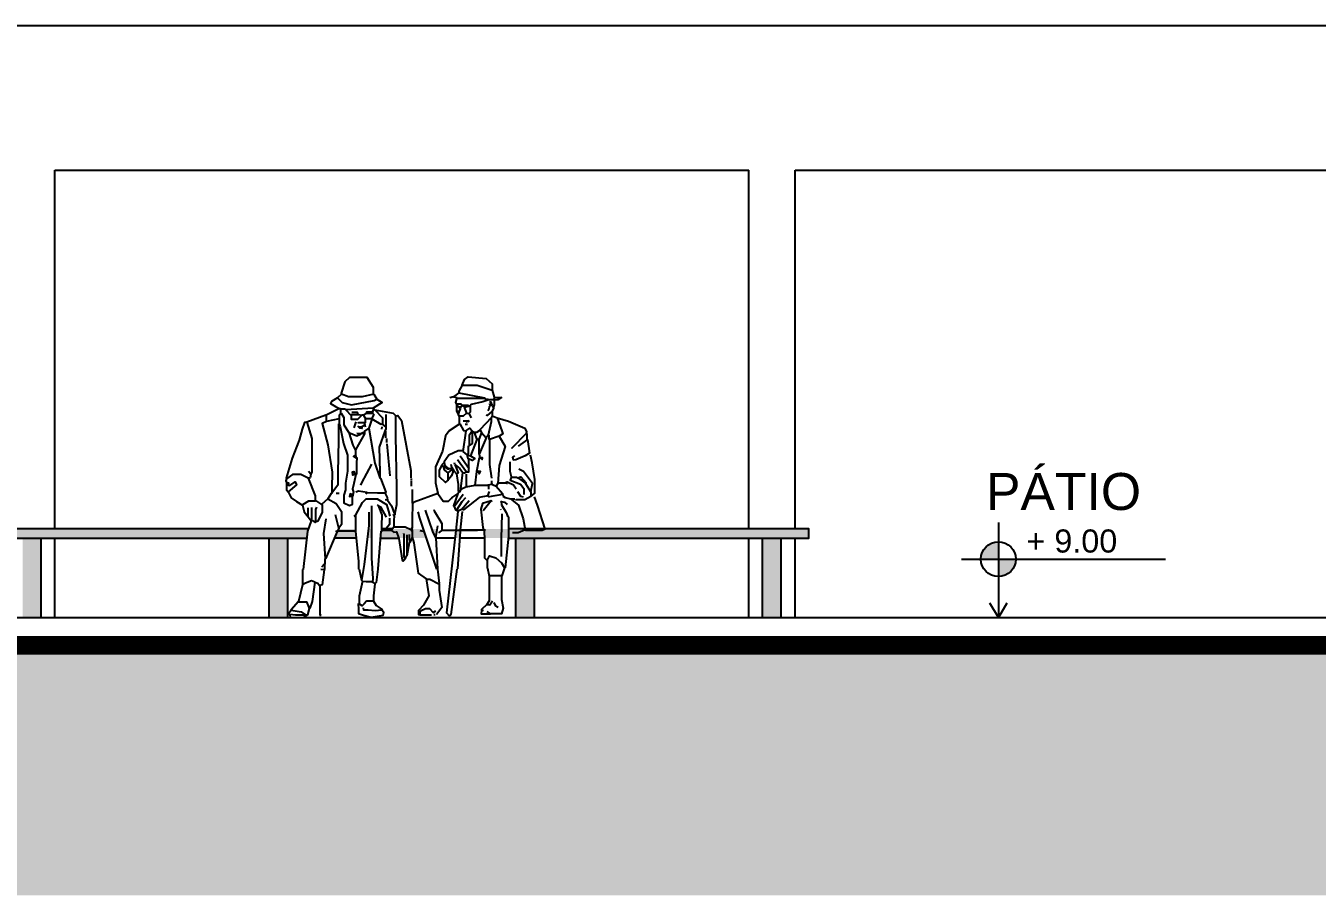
# Model space of a CAD drawing. Header units: metres. Extents: x 2440 to 5689, y 77 to 398.
# Drawn here: x 3413.46 to 3420.44, y 216.07 to 220.78 of the extents above; entities that cross this region are included whole.
import ezdxf

# ---------------------------------------------------------------- set-up
doc = ezdxf.new("R2010")
doc.units = ezdxf.units.M
doc.header["$LTSCALE"] = 7
doc.header["$MEASUREMENT"] = 0
for name, color, linetype in [('COTA DE NÍVEL', 7, 'Continuous'), ('HACHURA', 251, 'Continuous'), ('PENA 0.15', 7, 'Continuous'), ('PENA 01', 1, 'Continuous'), ('PENA 02', 2, 'Continuous'), ('PENA 06', 6, 'Continuous')]:
    doc.layers.add(name, color=color, linetype=linetype)
doc.layers.add('texto', color=3, linetype='Continuous', lineweight=25)
doc.styles.add('GRAF', font='GRAF.SHX')
doc.styles.add('Luana', font='arial.ttf')

# ---------------------------------------------------------------- blocks, each defined once
blk = doc.blocks.new('SDER')
at = {"linetype": 'Continuous'}
for points in [[(766.2125536345993, -13.97525555856555), (764.9425923919189, -11.01109540231482), (762.8259386444115, -9.530255558565841), (753.0892848968506, -10.37609540231642), (749.9142848968622, -13.34025555856351), (749.9142848968622, -16.51525555856279), (749.9142848968622, -16.72609540231497)], [(814.0493236541515, -18.84441571481511), (814.0493236541515, -15.24525555856599), (817.4359386443975, -9.954415714815696), (826.9609386443626, -9.954415714815696), (829.5009386443999, -12.28109540231526), (831.6175536346273, -18.42025555856526), (831.4059386443696, -18.84441571481511)], [(748.8559386443812, -20.74941571481759), (744.8342848968459, -20.74941571481759), (746.9509386444115, -22.01941571481802), (748.6442848968436, -22.23025555856657)], [(749.9142848968622, -16.72609540231497), (748.8559386443812, -20.53609540231264)], [(748.8559386443812, -20.53609540231264), (749.0675923919189, -21.80609540231671)], [(766.2125536345993, -14.08191571481802), (757.9575923919328, -14.08191571481802), (749.9142848968622, -16.72609540231497)], [(767.9059386443696, -18.20941571481308), (754.1475923919352, -20.96025555856613), (753.9359386443975, -21.38441571481599)], [(766.2125536345993, -13.97525555856555), (767.9059386443696, -17.36109540231337), (767.9059386443696, -18.20941571481308)], [(767.9059386443696, -18.20941571481308), (770.8692848968203, -20.32525555856409)], [(770.8692848968203, -20.32525555856409), (768.9642848967924, -20.74941571481759)], [(768.9642848967924, -20.74941571481759), (769.8109386443975, -23.50025555856337), (769.3875923919841, -24.1352555585654)], [(770.8692848968203, -20.32525555856409), (772.7742848968483, -20.96025555856613)], [(813.8375536345993, -18.84441571481511), (812.3559386443812, -21.59525555856453)], [(813.8375536345993, -18.84441571481511), (820.187553634576, -20.43191571481657), (827.5959386443719, -20.43191571481657), (831.4059386443696, -18.84441571481511)], [(831.4059386443696, -18.84441571481511), (833.522553634597, -20.96025555856613)], [(749.0675923919189, -21.80609540231671), (748.6442848968436, -22.23025555856657)], [(748.8559386443812, -22.23025555856657), (748.8559386443812, -24.98109540231599)], [(749.0675923919189, -21.91275555856555), (751.3959386443603, -21.91275555856555)], [(749.0675923919189, -24.98109540231599), (749.7025923919282, -25.19441571481366)], [(749.0675923919189, -24.98109540231599), (749.2792848968529, -26.46441571481409)], [(749.7025923919282, -25.19441571481366), (749.2792848968529, -26.46441571481409)], [(749.2792848968529, -26.46441571481409), (749.9142848968622, -28.15609540231526)], [(749.7025923919282, -25.19441571481366), (750.5492848968715, -23.28941571481482), (751.3959386443603, -23.28941571481482)], [(751.607553634618, -25.8294157148157), (750.7609386444092, -24.98109540231599), (751.3959386443603, -23.92441571481686)], [(752.2425536346273, -21.59525555856453), (751.3959386443603, -22.01941571481802)], [(751.3959386443603, -22.01941571481802), (752.2425536346273, -22.23025555856657)], [(751.607553634618, -25.8294157148157), (751.819284896832, -26.88609540231482)], [(751.607553634618, -25.8294157148157), (751.819284896832, -26.88609540231482)], [(751.819284896832, -26.88609540231482), (752.2425536346273, -27.94525555856671)], [(753.9359386443975, -21.38441571481599), (752.2425536346273, -21.59525555856453)], [(752.2425536346273, -21.59525555856453), (752.2425536346273, -22.23025555856657)], [(752.2425536346273, -22.23025555856657), (754.9942848968203, -23.07609540231715), (761.344284896797, -24.55941571481526), (761.7675923919305, -25.19441571481366)], [(768.9642848967924, -21.06691571481497), (753.9359386443975, -21.06691571481497)], [(761.7675923919305, -25.19441571481366), (762.4025923919398, -25.40525555856584)], [(761.7675923919305, -25.19441571481366), (761.7675923919305, -28.58025555856511), (762.6142848968157, -29.4260954023157)], [(765.7892848968622, -24.87691571481628), (763.249284896825, -24.87691571481628), (762.4025923919398, -25.40525555856584)], [(762.4025923919398, -25.40525555856584), (764.0959386443719, -26.04025555856788), (764.5192848968436, -26.04025555856788)], [(764.9425923919189, -26.46441571481409), (763.8842848968343, -29.21525555856351)], [(765.1542848968529, -25.8294157148157), (764.5192848968436, -26.04025555856788)], [(764.5192848968436, -26.04025555856788), (764.9425923919189, -26.46441571481409)], [(765.1542848968529, -25.8294157148157), (764.9425923919189, -26.46441571481409)], [(765.7892848968622, -24.98109540231599), (765.1542848968529, -25.8294157148157)], [(765.7892848968622, -24.98109540231599), (766.0009386443999, -24.98109540231599)], [(766.0009386443999, -24.98109540231599), (766.2125536345993, -24.98109540231599)], [(766.0009386443999, -24.98109540231599), (767.0592848968226, -26.04025555856788)], [(769.3875923919841, -24.24191571481424), (766.8475536346086, -24.24191571481424), (766.2125536345993, -24.98109540231599)], [(767.0592848968226, -26.04025555856788), (767.694284896832, -26.04025555856788)], [(767.0592848968226, -26.04025555856788), (767.2709386443603, -26.88609540231482)], [(767.694284896832, -26.04025555856788), (767.2709386443603, -26.88609540231482)], [(767.2709386443603, -26.88609540231482), (767.694284896832, -28.15609540231526)], [(767.694284896832, -26.04025555856788), (768.7525923919748, -25.40525555856584)], [(769.1759386443882, -24.1352555585654), (769.1759386443882, -28.36941571481657)], [(813.4143236541422, -27.31025555856468), (803.4659386443673, -29.21525555856351), (801.9843236541492, -30.69609540231613)], [(813.4143236541422, -27.31025555856468), (809.2868236541399, -31.75525555856439), (809.2868236541399, -34.9302555585673)], [(812.3559386443812, -21.59525555856453), (809.3925536346505, -23.50025555856337), (814.2609386444092, -26.46441571481409)], [(833.522553634597, -20.96025555856613), (830.982553634618, -23.50025555856337), (825.902631149278, -24.77025555856744), (813.6259386443417, -22.44109540231511), (812.3559386443812, -21.59525555856453)], [(813.4143236541422, -27.31025555856468), (813.6259386443417, -27.31025555856468)], [(814.2609386444092, -26.67525555856628), (813.6259386443417, -27.31025555856468)], [(813.6259386443417, -27.31025555856468), (813.8375536345993, -27.31025555856468)], [(813.8375536345993, -27.31025555856468), (814.0493236541515, -27.31025555856468)], [(814.0493236541515, -27.31025555856468), (814.2609386444092, -27.31025555856468)], [(814.0493236541515, -27.31025555856468), (814.6843236541608, -28.36941571481657)], [(814.2609386444092, -26.46441571481409), (829.0775536346482, -27.31025555856468)], [(814.2609386444092, -26.46441571481409), (814.2609386444092, -26.67525555856628)], [(814.2609386444092, -26.67525555856628), (814.2609386444092, -27.31025555856468)], [(829.0775536346482, -27.31025555856468), (826.1143236541538, -30.48525555856395)], [(832.0409386443789, -26.78191571481511), (829.7125536346575, -26.78191571481511), (829.0775536346482, -27.31025555856468)], [(831.9350536346319, -26.88609540231482), (831.9350536346319, -29.21525555856351)], [(832.8875536345877, -26.46441571481409), (832.0409386443789, -26.67525555856628)], [(832.0409386443789, -26.67525555856628), (832.2525536346366, -26.88609540231482)], [(832.2525536346366, -26.88609540231482), (832.8875536345877, -26.88609540231482)], [(833.522553634597, -20.96025555856613), (836.6975536346436, -22.86525555856497), (837.3325536346529, -23.92441571481686), (834.580938644358, -25.61609540231439), (832.8875536345877, -26.46441571481409)], [(832.8875536345877, -26.46441571481409), (832.8875536345877, -26.88609540231482)], [(832.8875536345877, -26.88609540231482), (839.2375536346226, -30.06109540231773), (839.8725536346319, -30.2744157148154)], [(747.1625923919491, -31.75525555856439), (741.0242848968483, -33.44941571481468), (732.3459386444301, -37.25941571481599), (731.2875923919491, -39.37525555856337), (731.499284896825, -40.22109540231395)], [(747.1625923919491, -31.75525555856439), (744.6225536346319, -38.74025555856497), (744.1992848968366, -40.43441571481526), (746.1042848968063, -41.7044157148157)], [(749.9142848968622, -30.69609540231613), (747.1625923919491, -31.75525555856439)], [(749.9142848968622, -28.15609540231526), (752.6659386443789, -30.48525555856395), (753.0892848968506, -30.2744157148154)], [(749.9142848968622, -28.15609540231526), (749.9142848968622, -30.69609540231613)], [(749.9142848968622, -30.69609540231613), (750.5492848968715, -31.75525555856439)], [(750.4434386444045, -31.75525555856439), (750.4434386444045, -33.8710954023154), (752.0309386443696, -41.06941571481366)], [(750.5492848968715, -31.75525555856439), (756.4759386443766, -38.10525555856293), (756.4759386443766, -38.31609540231511)], [(762.6142848968157, -29.4260954023157), (761.344284896797, -31.75525555856439)], [(763.0375923919491, -33.66025555856686), (762.1909386444022, -33.23609540231337)], [(763.8842848968343, -29.21525555856351), (762.6142848968157, -29.4260954023157)], [(763.0375923919491, -33.44941571481468), (765.5775923919282, -33.44941571481468)], [(763.0375923919491, -33.66025555856686), (764.0959386443719, -34.08441571481308)], [(763.8842848968343, -29.21525555856351), (765.5775923919282, -30.80275555856497), (767.9059386443696, -30.80275555856497)], [(767.694284896832, -28.15609540231526), (768.9642848967924, -28.36941571481657)], [(767.694284896832, -28.15609540231526), (768.3292848968413, -29.85025555856555)], [(767.694284896832, -30.90941571481744), (767.694284896832, -34.9302555585673)], [(768.3292848968413, -29.85025555856555), (767.9059386443696, -30.90941571481744)], [(768.9642848967924, -28.36941571481657), (768.3292848968413, -29.85025555856555)], [(801.9843236541492, -30.69609540231613), (800.9259386443882, -30.48525555856395), (799.0209386443603, -33.23609540231337), (793.9409386444022, -60.11941571481657), (793.9409386444022, -64.14025555856642)], [(802.1959386444069, -30.69609540231613), (802.1959386444069, -41.7044157148157), (801.5609386443975, -69.43109540231671), (801.5609386443975, -78.74525555856599), (802.6193236541585, -83.1902555585657)], [(807.2759386444231, -36.83525555856613), (807.2759386444231, -29.85025555856555)], [(814.8959386444185, -32.17941571481424), (810.0276311492198, -35.14109540231584), (809.6043236541445, -34.9302555585673)], [(814.6843236541608, -29.21525555856351), (813.8375536345993, -29.85025555856555), (814.8959386444185, -31.96609540231657)], [(814.6843236541608, -28.36941571481657), (814.6843236541608, -29.21525555856351)], [(814.6843236541608, -28.68691571481759), (817.8593236541492, -28.68691571481759), (818.2825536346063, -29.63941571481701)], [(814.6843236541608, -29.4260954023157), (818.2825536346063, -29.4260954023157)], [(814.8959386444185, -31.96609540231657), (814.8959386444185, -32.17941571481424)], [(814.8959386444185, -32.17941571481424), (818.2825536346063, -32.17941571481424)], [(814.8959386444185, -32.17941571481424), (814.8959386444185, -32.39025555856642)], [(814.8959386444185, -32.39025555856642), (816.5893236541888, -37.25941571481599)], [(818.2825536346063, -29.63941571481701), (819.5525536346249, -30.2744157148154)], [(819.5525536346249, -30.2744157148154), (818.2825536346063, -32.39025555856642)], [(818.4943236541585, -32.39025555856642), (818.4943236541585, -34.5060954023138), (818.9175536346156, -34.71941571481511)], [(818.9175536346156, -34.71941571481511), (818.705938644358, -35.77609540231424)], [(818.9175536346156, -34.5060954023138), (822.0925536346622, -34.5060954023138), (822.3043236541562, -34.08441571481308)], [(819.5525536346249, -30.2744157148154), (820.3993236541282, -30.2744157148154)], [(822.3043236541562, -29.85025555856555), (820.3993236541282, -30.2744157148154)], [(820.3993236541282, -30.2744157148154), (822.7275536346133, -32.60109540231497), (826.0084386444069, -32.60109540231497), (826.0084386444069, -30.48525555856395)], [(822.3043236541562, -29.85025555856555), (822.7275536346133, -28.89775555856613), (825.6909386444022, -28.89775555856613)], [(822.3043236541562, -30.16775555856293), (826.1143236541538, -30.16775555856293)], [(823.5743236541748, -33.8710954023154), (824.6325536346412, -37.04609540231468)], [(831.6175536346273, -29.21525555856351), (830.030053634604, -31.54441571481584), (830.030053634604, -35.5652555585657), (827.3843236541143, -39.58609540231555)], [(831.6175536346273, -29.21525555856351), (832.6759386443882, -30.48525555856395), (832.6759386443882, -32.17941571481424)], [(832.4643236541888, -32.39025555856642), (832.2525536346366, -32.17941571481424)], [(832.6759386443882, -32.17941571481424), (832.4643236541888, -32.39025555856642)], [(832.5700536346412, -32.39025555856642), (832.5700536346412, -34.9302555585673)], [(832.6759386443882, -32.17941571481424), (839.4493236541748, -33.66025555856686)], [(839.4493236541748, -33.66025555856686), (841.777631149278, -34.71941571481511), (838.8143236541655, -46.36025555856395), (836.3800536346389, -61.1760954023157), (836.6446886443882, -69.64441571481439), (836.6446886443882, -72.60609540231599)], [(839.6609386443743, -30.2744157148154), (839.6609386443743, -33.66025555856686)], [(839.8725536346319, -30.2744157148154), (850.0325536346063, -34.08441571481308)], [(850.0325536346063, -34.08441571481308), (847.3868236541166, -42.97441571481249), (847.3868236541166, -60.96525555856351), (847.9159386443789, -62.23525555856395)], [(850.0325536346063, -34.08441571481308), (851.3025536346249, -34.29525555856526), (852.5725536346436, -37.89441571481439), (854.2659386444138, -43.82025555856671), (858.0759386443533, -53.55609540231671), (861.2509386443999, -64.35109540231497), (861.0393236542004, -64.77525555856482)], [(731.1817848968203, -40.22109540231395), (731.1817848968203, -43.39609540231322)], [(731.499284896825, -40.22109540231395), (739.3309386444162, -48.05441571481424), (739.5425923919538, -48.05441571481424)], [(746.1042848968063, -41.7044157148157), (742.929284896818, -47.20609540231453), (746.1042848968063, -57.5794157148157), (746.9509386444115, -67.3152555585657)], [(746.1042848968063, -41.7044157148157), (751.3959386443603, -43.39609540231322)], [(751.7134386444231, -41.06941571481366), (751.7134386444231, -43.39609540231322)], [(752.0309386443696, -41.06941571481366), (753.0892848968506, -42.55025555856628)], [(755.6292848968296, -39.58609540231555), (753.0892848968506, -42.55025555856628)], [(756.4759386443766, -38.31609540231511), (755.6292848968296, -39.58609540231555)], [(755.6292848968296, -39.58609540231555), (757.1109386443859, -43.39609540231322)], [(756.4759386443766, -38.31609540231511), (758.3809386444045, -39.58609540231555), (759.6509386443649, -39.58609540231555)], [(759.6509386443649, -39.58609540231555), (758.1692848968669, -43.39609540231322)], [(760.4975536346319, -39.16441571481482), (759.6509386443649, -39.58609540231555)], [(760.4975536346319, -39.16441571481482), (760.7092848968459, -39.16441571481482)], [(764.0959386443719, -38.74025555856497), (761.9792848968063, -37.25941571481599), (760.7092848968459, -38.74025555856497), (760.7092848968459, -39.16441571481482)], [(760.7092848968459, -39.16441571481482), (760.9209386443836, -39.16441571481482)], [(760.8150923919166, -39.16441571481482), (760.8150923919166, -45.51441571481701), (762.6142848968157, -46.7844157148138)], [(760.9209386443836, -39.16441571481482), (762.296784896811, -41.28025555856584), (762.296784896811, -46.7844157148138)], [(763.249284896825, -35.35441571481351), (764.5192848968436, -35.35441571481351)], [(767.482553634618, -34.9302555585673), (765.3659386443906, -38.52941571481642), (764.0959386443719, -38.74025555856497)], [(764.0959386443719, -38.74025555856497), (765.7892848968622, -49.95941571481308)], [(767.482553634618, -34.9302555585673), (773.1975923919235, -38.74025555856497), (775.1025923919515, -41.49109540231439), (776.7959386443836, -49.7460954023154), (780.6059386443812, -58.21441571481409), (780.6059386443812, -66.89109540231584), (779.3359386444208, -72.39525555856744), (779.3359386444208, -72.60609540231599)], [(807.4875536346226, -37.68109540231671), (807.0643236541655, -37.68109540231671)], [(809.6043236541445, -34.9302555585673), (807.4875536346226, -36.83525555856613)], [(807.4875536346226, -36.83525555856613), (807.4875536346226, -37.68109540231671)], [(807.4875536346226, -37.68109540231671), (807.9109386444325, -38.95109540231715)], [(807.5934386443696, -38.95109540231715), (807.5934386443696, -42.55025555856628)], [(807.9109386444325, -38.95109540231715), (810.9800536346156, -47.63025555856802), (810.6096886444138, -61.1760954023157), (810.6096886444138, -64.35109540231497)], [(809.6043236541445, -36.62441571481759), (809.8159386444022, -37.89441571481439)], [(816.5893236541888, -37.25941571481599), (813.4143236541422, -56.30941571481526), (810.6626311492873, -64.14025555856642), (810.2393236541538, -64.35109540231497)], [(816.5893236541888, -37.25941571481599), (818.9175536346156, -38.95109540231715), (818.9175536346156, -39.16441571481482)], [(818.705938644358, -35.77609540231424), (818.4943236541585, -36.62441571481759)], [(818.705938644358, -35.77609540231424), (820.3993236541282, -36.62441571481759)], [(818.9175536346156, -39.16441571481482), (819.7643236541189, -39.79941571481686)], [(818.9175536346156, -39.16441571481482), (818.9175536346156, -40.43441571481526)], [(819.5525536346249, -40.22109540231395), (818.9175536346156, -40.43441571481526)], [(818.9175536346156, -40.43441571481526), (823.7859386443743, -49.11109540231337), (823.9975536346319, -49.11109540231337)], [(819.7643236541189, -39.79941571481686), (819.5525536346249, -40.22109540231395)], [(819.5525536346249, -40.22109540231395), (820.3993236541282, -40.43441571481526)], [(819.7643236541189, -39.79941571481686), (820.6109386443859, -40.22109540231395)], [(820.3993236541282, -37.25941571481599), (819.9759386443766, -37.25941571481599)], [(822.3043236541562, -36.41109540231628), (820.3993236541282, -36.62441571481759)], [(822.3043236541562, -36.41109540231628), (821.6693236541469, -37.04609540231468), (820.3993236541282, -37.25941571481599)], [(820.3993236541282, -36.62441571481759), (820.3993236541282, -37.25941571481599)], [(820.6109386443859, -40.22109540231395), (820.3993236541282, -40.43441571481526)], [(820.3993236541282, -40.43441571481526), (821.0343236541376, -40.64525555856744)], [(820.6109386443859, -40.22109540231395), (821.2459386443952, -40.43441571481526)], [(827.3843236541143, -39.58609540231555), (823.1509386444231, -41.49109540231439), (821.0343236541376, -40.64525555856744)], [(821.2459386443952, -40.43441571481526), (821.0343236541376, -40.64525555856744)], [(821.2459386443952, -40.43441571481526), (823.1509386444231, -40.22109540231395)], [(822.3043236541562, -36.41109540231628), (822.5159386444138, -36.20025555856409)], [(827.3843236541143, -39.58609540231555), (825.2675536345923, -46.57109540231613), (823.9975536346319, -49.11109540231337)], [(832.6759386443882, -34.9302555585673), (832.0409386443789, -36.62441571481759), (830.3475536346086, -45.51441571481701), (828.1250536346342, -51.86441571481555), (828.1250536346342, -60.5410954023173), (829.2893236541422, -67.10441571481715), (829.2893236541422, -70.70109540231351), (830.030053634604, -73.4544157148157), (830.030053634604, -77.6860954023141), (826.9609386443626, -79.16941571481584), (825.3734386443975, -78.32109540231613), (825.3734386443975, -74.08941571481773)], [(832.9934386443929, -34.9302555585673), (832.9405736541376, -43.82025555856671), (833.3374486541725, -61.38941571481701), (833.3374486541725, -68.16109540231628), (836.6975536346436, -72.60609540231599), (836.9093236541376, -72.60609540231599)], [(730.8642848968157, -43.39609540231322), (729.8059386443929, -50.80525555856366), (732.1342848968343, -52.28609540231628), (737.2142848968506, -54.40441571481642), (738.484284896811, -54.61525555856497), (738.6959386443486, -52.92109540231468), (737.6375923919841, -52.28609540231628)], [(730.8642848968157, -43.39609540231322), (735.944284896832, -46.99525555856235)], [(751.2900536346133, -43.39609540231322), (751.2900536346133, -56.94441571481366), (750.3375536345993, -64.35109540231497)], [(753.0892848968506, -42.55025555856628), (756.8992848968483, -51.4402555585657)], [(757.1109386443859, -43.39609540231322), (757.1109386443859, -51.22941571481715), (756.8992848968483, -51.4402555585657)], [(757.1109386443859, -43.39609540231322), (758.1692848968669, -43.39609540231322)], [(758.1692848968669, -43.39609540231322), (761.5559386443929, -52.28609540231628)], [(762.9317848968203, -46.7844157148138), (762.9317848968203, -51.4402555585657)], [(806.8525536346133, -45.72525555856555), (805.1593236541376, -63.08109540231453)], [(806.9584386443603, -42.97441571481249), (806.9584386443603, -45.09025555856351)], [(728.9592848968459, -74.30025555856628), (726.948438644351, -72.39525555856744), (726.948438644351, -64.98609540231337), (728.3242848968366, -56.09609540231395), (729.1709386443836, -51.86441571481555)], [(739.5425923919538, -63.71609540231657), (740.2834386443719, -60.75441571481497), (740.2834386443719, -55.46109540231555)], [(756.4759386443766, -53.34525555856453), (755.4175923919538, -54.19109540231511), (755.2059386444162, -53.34525555856453), (756.264284896839, -53.13441571481599), (756.4759386443766, -53.34525555856453)], [(756.4759386443766, -53.34525555856453), (756.6875923919142, -53.34525555856453)], [(756.8992848968483, -51.4402555585657), (756.6875923919142, -53.34525555856453)], [(756.6875923919142, -53.34525555856453), (756.8992848968483, -53.34525555856453)], [(756.8992848968483, -53.34525555856453), (758.3809386444045, -60.75441571481497)], [(761.5559386443929, -52.28609540231628), (759.2275536346133, -53.76941571481439), (760.7092848968459, -54.82609540231715), (763.0375923919491, -53.76941571481439)], [(763.0375923919491, -51.86441571481555), (761.5559386443929, -52.28609540231628)], [(762.6142848968157, -59.06025555856468), (767.2709386443603, -52.49941571481759)], [(762.7200923919445, -53.76941571481439), (762.7200923919445, -58.63609540231482), (762.6142848968157, -59.06025555856468)], [(763.249284896825, -51.4402555585657), (763.0375923919491, -51.86441571481555)], [(763.0375923919491, -51.86441571481555), (763.4609386444208, -52.07525555856409)], [(763.4609386444208, -52.07525555856409), (763.0375923919491, -53.76941571481439)], [(763.249284896825, -51.4402555585657), (763.6725923919585, -51.65109540231788)], [(763.6725923919585, -51.65109540231788), (763.4609386444208, -52.07525555856409)], [(765.7892848968622, -49.95941571481308), (763.6725923919585, -51.65109540231788)], [(763.8842848968343, -61.1760954023157), (768.7525923919748, -54.40441571481642)], [(765.7892848968622, -49.6419157148157), (768.3292848968413, -49.6419157148157), (773.4092848968576, -51.86441571481555), (775.9492848968366, -55.46109540231555), (775.9492848968366, -55.8852555585654)], [(823.045053634618, -53.13441571481599), (823.2038036346203, -56.30941571481526), (823.2038036346203, -62.23525555856395), (823.5743236541748, -62.44609540231613)], [(823.7859386443743, -51.65109540231788), (824.8443236541352, -52.71025555856613), (823.7859386443743, -53.34525555856453), (823.3625536346226, -53.13441571481599)], [(823.7859386443743, -51.65109540231788), (823.3625536346226, -53.13441571481599)], [(823.7859386443743, -49.11109540231337), (823.7859386443743, -51.4402555585657), (823.7859386443743, -51.65109540231788)], [(728.9592848968459, -71.54941571481322), (728.1125923919026, -67.3152555585657), (732.9809386443812, -60.75441571481497), (735.5209386443603, -59.48441571481817)], [(757.5342848968576, -60.96525555856351), (756.8992848968483, -62.0244157148154), (756.264284896839, -60.75441571481497), (757.3225923919235, -60.5410954023173), (757.5342848968576, -60.96525555856351)], [(758.3809386444045, -60.75441571481497), (757.5342848968576, -60.96525555856351)], [(758.3809386444045, -60.75441571481497), (759.2275536346133, -68.37441571481759)], [(762.7200923919445, -59.06025555856468), (762.7200923919445, -61.1760954023157), (763.8842848968343, -61.1760954023157)], [(763.8842848968343, -61.1760954023157), (764.9425923919189, -61.60025555856555), (766.0009386443999, -61.38941571481701)], [(763.8842848968343, -69.22025555856453), (763.8842848968343, -62.23525555856395)], [(770.0225923919352, -56.94441571481366), (767.482553634618, -59.06025555856468), (766.0009386443999, -61.1760954023157), (766.0009386443999, -61.38941571481701)], [(766.0009386443999, -61.38941571481701), (767.0592848968226, -69.85525555856293)], [(769.1759386443882, -62.0244157148154), (768.2234386443743, -67.73941571481555), (768.2234386443743, -71.33609540231555)], [(770.0225923919352, -56.94441571481366), (768.3292848968413, -61.38941571481701), (769.1759386443882, -62.0244157148154)], [(770.6575923919445, -60.33025555856511), (769.1759386443882, -62.0244157148154)], [(770.0225923919352, -56.94441571481366), (770.234284896811, -56.09609540231395)], [(771.7159386444255, -58.63609540231482), (770.6575923919445, -60.33025555856511)], [(770.6575923919445, -60.33025555856511), (771.0809386444162, -60.5410954023173)], [(771.9275923919631, -59.90609540231526), (771.0809386444162, -60.5410954023173)], [(771.0809386444162, -60.5410954023173), (771.9275923919631, -63.08109540231453), (774.0442848968087, -65.83441571481308)], [(771.7159386444255, -58.63609540231482), (772.139284896839, -56.94441571481366)], [(771.7159386444255, -58.63609540231482), (772.3509386443766, -59.27109540231686)], [(772.3509386443766, -59.27109540231686), (771.9275923919631, -59.90609540231526)], [(771.9275923919631, -59.90609540231526), (773.8325923919328, -61.38941571481701)], [(772.3509386443766, -59.27109540231686), (773.4092848968576, -59.27109540231686)], [(775.5259386443649, -57.36609540231439), (773.4092848968576, -59.27109540231686)], [(775.9492848968366, -58.00109540231279), (773.8325923919328, -59.27109540231686), (773.4092848968576, -59.27109540231686)], [(776.3725923919701, -58.00109540231279), (775.9492848968366, -59.90609540231526), (774.4675923919422, -61.1760954023157), (773.8325923919328, -61.38941571481701)], [(773.9384386443999, -61.38941571481701), (773.9384386443999, -65.83441571481308)], [(777.219284896797, -57.15525555856584), (778.5950536346063, -60.11941571481657), (778.5950536346063, -63.50525555856802), (775.1025923919515, -66.68025555856366), (774.0442848968087, -65.83441571481308)], [(775.9492848968366, -55.8852555585654), (775.5259386443649, -57.36609540231439)], [(775.5259386443649, -57.36609540231439), (775.9492848968366, -58.00109540231279)], [(775.9492848968366, -55.8852555585654), (777.219284896797, -57.15525555856584)], [(775.9492848968366, -58.00109540231279), (776.3725923919701, -58.00109540231279)], [(777.219284896797, -57.15525555856584), (776.3725923919701, -58.00109540231279)], [(815.107553634618, -56.73109540231599), (820.6109386443859, -66.89109540231584), (821.0343236541376, -68.16109540231628)], [(823.5743236541748, -62.44609540231613), (824.6325536346412, -67.3152555585657), (825.4793236541445, -70.27941571481642), (824.8443236541352, -71.97109540231395), (825.2675536345923, -73.24109540231439)], [(823.5743236541748, -62.44609540231613), (824.2093236541841, -62.44609540231613)], [(824.2093236541841, -62.44609540231613), (825.2675536345923, -62.6594157148138), (825.4793236541445, -60.96525555856351), (824.6325536346412, -60.75441571481497), (824.2093236541841, -62.44609540231613)], [(847.9159386443789, -62.23525555856395), (849.1859386443975, -60.75441571481497)], [(847.9159386443789, -62.23525555856395), (848.3393236541306, -64.14025555856642), (849.397553634597, -64.35109540231497)], [(849.397553634597, -64.35109540231497), (853.4193236541469, -62.34191571481642), (857.8643236541538, -62.34191571481642), (861.0393236542004, -64.77525555856482)], [(731.9225923919585, -67.3152555585657), (729.1709386443836, -71.54941571481322), (728.9592848968459, -71.54941571481322)], [(735.5209386443603, -63.92941571481424), (734.4625536345993, -63.71609540231657), (731.499284896825, -66.89109540231584), (731.9225923919585, -67.3152555585657)], [(735.732553634618, -64.35109540231497), (732.3459386444301, -66.89109540231584), (731.9225923919585, -67.3152555585657)], [(739.5425923919538, -63.71609540231657), (740.1775923919631, -65.41025555856686), (734.6742848968715, -67.52609540231788), (732.8750923919142, -69.85525555856293), (732.8750923919142, -73.24109540231439)], [(735.5209386443603, -63.92941571481424), (735.732553634618, -63.71609540231657)], [(735.5209386443603, -63.92941571481424), (735.732553634618, -64.35109540231497)], [(739.5425923919538, -63.8227555585654), (736.7909386443789, -63.8227555585654), (735.732553634618, -64.35109540231497)], [(742.717553634604, -66.68025555856366), (741.8709386443952, -66.2560954023138), (738.484284896811, -67.9502555585641), (737.0025923919166, -70.06609540231511)], [(742.717553634604, -66.68025555856366), (741.6592848968576, -67.3152555585657)], [(742.717553634604, -66.99775555856468), (746.9509386444115, -66.99775555856468)], [(747.7975923919585, -68.58525555856613), (744.4109386443743, -72.60609540231599), (744.4109386443743, -73.24109540231439)], [(746.9509386444115, -67.3152555585657), (747.7975923919585, -68.58525555856613)], [(749.7025923919282, -67.73941571481555), (747.7975923919585, -68.58525555856613)], [(750.1259386443999, -67.3152555585657), (749.7025923919282, -67.73941571481555)], [(749.7025923919282, -67.73941571481555), (750.3375536345993, -67.73941571481555)], [(750.1259386443999, -67.3152555585657), (750.1259386443999, -65.83441571481308)], [(750.1259386443999, -67.3152555585657), (750.3375536345993, -67.73941571481555)], [(750.3375536345993, -67.73941571481555), (752.2425536346273, -68.16109540231628)], [(751.9250536346226, -68.16109540231628), (751.9250536346226, -70.27941571481642)], [(752.2425536346273, -68.26775555856511), (759.2275536346133, -68.26775555856511)], [(759.2275536346133, -68.37441571481759), (764.0959386443719, -69.22025555856453)], [(764.0959386443719, -69.22025555856453), (766.4242848968133, -70.27941571481642)], [(793.6234386443975, -65.6210954023154), (793.6234386443975, -68.58525555856613)], [(793.7292848968063, -64.56441571481628), (793.7292848968063, -65.19941571481468)], [(810.2393236541538, -64.35109540231497), (807.4875536346226, -71.97109540231395), (807.6993236541748, -72.60609540231599)], [(849.397553634597, -64.35109540231497), (845.5875536346575, -73.87609540231279), (845.5875536346575, -76.4160954023173)], [(861.0393236542004, -66.68025555856366), (859.9809386443812, -66.89109540231584), (860.1925536346389, -68.16109540231628), (859.3459386443719, -68.37441571481759), (856.3826311493176, -66.2560954023138), (855.7475536346319, -67.9502555585641), (860.1925536346389, -71.7602555585654)], [(861.1450536345947, -66.68025555856366), (861.1450536345947, -70.70109540231351), (860.1925536346389, -71.7602555585654)], [(861.0393236542004, -64.77525555856482), (861.4625536345993, -65.83441571481308), (861.0393236542004, -66.68025555856366)], [(721.3392848968506, -91.86941571481657), (725.3609386443859, -78.95609540231453), (727.0542848968762, -74.51109540231482)], [(728.9592848968459, -71.54941571481322), (728.9592848968459, -74.30025555856628)], [(728.9592848968459, -74.30025555856628), (732.3459386444301, -76.09859540231628), (737.0025923919166, -76.09859540231628), (737.2142848968506, -75.78109540231526)], [(739.9659386444255, -75.57025555856308), (735.732553634618, -78.95609540231453), (733.1925923919189, -86.36525555856497), (732.1342848968343, -92.2910954023173)], [(736.1559386443696, -71.54941571481322), (734.6742848968715, -74.08941571481773), (733.1925923919189, -74.51109540231482)], [(739.9659386444255, -75.57025555856308), (737.6375923919841, -75.57025555856308)], [(742.929284896818, -74.72441571481613), (739.9659386444255, -75.57025555856308)], [(743.7759386443649, -74.30025555856628), (742.929284896818, -74.72441571481613)], [(742.929284896818, -74.72441571481613), (743.3525536346133, -74.72441571481613)], [(744.4109386443743, -73.24109540231439), (743.7759386443649, -74.30025555856628)], [(743.7759386443649, -74.30025555856628), (743.7759386443649, -74.51109540231482)], [(743.7759386443649, -74.51109540231482), (743.7759386443649, -74.72441571481613)], [(744.4109386443743, -73.24109540231439), (751.607553634618, -74.51109540231482), (752.2425536346273, -73.87609540231279)], [(750.5492848968715, -76.62941571481497), (749.9142848968622, -76.4160954023173)], [(750.5492848968715, -76.62941571481497), (755.2059386444162, -78.11025555856759), (756.0525923919631, -81.07441571481468), (754.9942848968203, -91.02109540231686), (754.5709386444069, -92.2910954023173)], [(750.5492848968715, -76.62941571481497), (754.7825923919445, -81.92025555856526)], [(752.2425536346273, -73.87609540231279), (751.3959386443603, -71.54941571481322)], [(752.2425536346273, -73.87609540231279), (756.8992848968483, -74.72441571481613), (765.3659386443906, -81.4960954023154), (766.4242848968133, -81.28525555856686)], [(766.4242848968133, -81.28525555856686), (762.4025923919398, -76.4160954023173)], [(768.9642848967924, -81.4960954023154), (766.2125536345993, -77.0510954023157), (764.0959386443719, -74.72441571481613)], [(770.4459386444069, -79.59109540231657), (765.5775923919282, -73.03025555856584)], [(767.0592848968226, -69.85525555856293), (766.4242848968133, -70.27941571481642)], [(766.4242848968133, -70.27941571481642), (767.0592848968226, -70.70109540231351)], [(767.0592848968226, -69.85525555856293), (767.0592848968226, -70.70109540231351)], [(767.0592848968226, -70.70109540231351), (767.482553634618, -71.54941571481322)], [(767.482553634618, -71.54941571481322), (767.0592848968226, -71.54941571481322)], [(767.482553634618, -71.54941571481322), (767.694284896832, -71.54941571481322)], [(767.482553634618, -71.54941571481322), (768.3292848968413, -72.39525555856744)], [(768.1175536346273, -71.33609540231555), (767.694284896832, -71.54941571481322)], [(768.1175536346273, -71.33609540231555), (768.3292848968413, -72.39525555856744)], [(768.3292848968413, -72.39525555856744), (768.5409386443789, -72.60609540231599)], [(768.5409386443789, -72.60609540231599), (770.8692848968203, -79.38025555856802), (770.4459386444069, -79.59109540231657)], [(768.5409386443789, -72.60609540231599), (771.7159386444255, -74.72441571481613), (771.7159386444255, -74.93525555856468)], [(771.7159386444255, -74.93525555856468), (771.2925923919538, -75.14609540231686)], [(779.3359386444208, -72.60609540231599), (776.3725923919701, -76.73359540231468), (773.6209386443952, -76.73359540231468), (771.7159386444255, -74.93525555856468)], [(779.3359386444208, -72.60609540231599), (792.0359386443743, -77.264415714817), (792.6709386443836, -77.8994157148154)], [(792.9884386443882, -77.8994157148154), (792.9884386443882, -70.49025555856497)], [(806.4293236541562, -76.20525555856511), (804.3125536346342, -79.38025555856802), (802.8309386444162, -83.1902555585657), (802.6193236541585, -83.1902555585657)], [(823.7859386443743, -84.4602555585625), (819.9759386443766, -77.47525555856555), (818.0709386444069, -75.57025555856308), (812.1443236541236, -75.57025555856308), (807.0643236541655, -78.5344157148138), (806.0059386443463, -82.13109540231744), (805.1593236541376, -84.88441571481599)], [(807.6993236541748, -72.60609540231599), (806.6409386443556, -74.72441571481613), (806.4293236541562, -76.20525555856511)], [(806.4293236541562, -76.20525555856511), (807.6993236541748, -75.99441571481657)], [(817.4359386443975, -72.07775555856642), (811.9325536346296, -72.34316571481395), (807.6993236541748, -72.34316571481395)], [(817.4359386443975, -72.18441571481526), (822.0925536346622, -71.33609540231555), (823.5743236541748, -71.97109540231395)], [(817.4359386443975, -72.18441571481526), (818.2825536346063, -73.03025555856584)], [(825.2675536345923, -73.24109540231439), (825.6909386444022, -73.24109540231439)], [(825.2675536345923, -73.24109540231439), (825.2675536345923, -74.08941571481773)], [(825.2675536345923, -74.08941571481773), (825.6909386444022, -74.08941571481773)], [(825.6909386444022, -73.24109540231439), (826.7493236541632, -72.81941571481366), (826.9609386443626, -74.30025555856628), (825.6909386444022, -74.08941571481773)], [(825.6909386444022, -73.24109540231439), (825.6909386444022, -74.08941571481773)], [(838.8143236541655, -75.57025555856308), (834.1575536346063, -78.11025555856759), (831.4059386443696, -82.34441571481511), (831.4059386443696, -89.3294157148157), (832.8875536345877, -91.44525555856308)], [(832.6759386443882, -72.60609540231599), (834.1575536346063, -72.60609540231599)], [(836.9093236541376, -72.60609540231599), (838.8143236541655, -75.57025555856308)], [(838.8143236541655, -75.57025555856308), (842.2009386443533, -78.5344157148138)], [(845.3759386443999, -76.4160954023173), (842.2009386443533, -78.5344157148138)], [(845.3759386443999, -76.73359540231468), (849.1859386443975, -76.73359540231468), (852.3609386443859, -78.74525555856599), (852.3609386443859, -78.95609540231453)], [(860.1925536346389, -71.7602555585654), (858.499323654105, -74.93525555856468), (855.7475536346319, -77.0510954023157), (852.3609386443859, -78.95609540231453)], [(745.0459386443836, -77.0510954023157), (744.8342848968459, -78.74525555856599), (742.2942848968669, -82.97941571481715), (741.4475923919235, -85.30609540231671)], [(745.0459386443836, -77.0510954023157), (743.3525536346133, -77.264415714817), (741.8709386443952, -78.5344157148138)], [(744.7284386443789, -83.61441571481555), (744.9930348968483, -96.94941571481831), (744.9930348968483, -106.7427555585673)], [(745.0459386443836, -77.0510954023157), (745.2575923919794, -76.84025555856351)], [(745.469284896797, -81.07441571481468), (745.2575923919794, -81.4960954023154)], [(767.0592848968226, -92.2910954023173), (766.0009386443999, -82.34441571481511)], [(766.4242848968133, -81.28525555856686), (768.3292848968413, -82.13109540231744)], [(768.9642848967924, -81.4960954023154), (768.3292848968413, -82.13109540231744)], [(768.3292848968413, -82.13109540231744), (768.5409386443789, -82.34441571481511)], [(768.9642848967924, -81.4960954023154), (768.5409386443789, -82.34441571481511)], [(768.5409386443789, -82.34441571481511), (769.5992848968017, -92.71525555856351)], [(768.9642848967924, -81.4960954023154), (769.1759386443882, -81.4960954023154)], [(770.4459386444069, -79.59109540231657), (769.8109386443975, -81.4960954023154), (769.1759386443882, -81.4960954023154)], [(777.0075923919794, -92.2910954023173), (777.0075923919794, -89.11609540231439), (781.0292848968529, -82.13109540231744), (781.2409386443906, -81.4960954023154)], [(779.7592848968343, -113.5169157148157), (789.0725923919235, -85.94109540231511), (789.9192848968087, -82.55525555856366)], [(780.3942848968436, -96.52525555856482), (782.0875536345993, -93.139415714817), (785.8975536346552, -81.70941571481671)], [(792.9884386443882, -77.8994157148154), (793.1471886443906, -86.78941571481482), (793.1471886443906, -91.44525555856308)], [(802.6193236541585, -83.1902555585657), (802.6193236541585, -84.24941571481395)], [(811.5093236541725, -79.16941571481584), (810.2393236541538, -79.80441571481424), (807.2759386444231, -85.51941571481439)], [(811.5093236541725, -79.16941571481584), (809.4984386443393, -84.24941571481395), (809.7630736541469, -90.17525555856628), (809.7630736541469, -92.9260954023157)], [(811.5093236541725, -79.16941571481584), (811.9325536346296, -78.74525555856599)], [(814.4725536346668, -120.5019157148163), (814.2609386444092, -118.5969157148174), (814.8959386444185, -107.5885954023142), (814.8959386444185, -81.70941571481671), (814.8959386444185, -79.38025555856802)], [(820.3993236541282, -119.6535954023166), (818.9175536346156, -110.9769157148185), (816.4834386443836, -89.96441571481773), (816.4834386443836, -82.76609540231584)], [(841.8834386444069, -78.5344157148138), (841.8834386444069, -82.76609540231584), (844.1059386443812, -87.6352555585654), (845.3759386443999, -88.05941571481526)], [(845.1643236541422, -88.05941571481526), (845.1643236541422, -81.28525555856686), (844.7409386443906, -80.01525555856642)], [(847.3868236541166, -87.21109540231555), (847.3868236541166, -80.22609540231497)], [(849.2918236541445, -85.30609540231671), (849.4505736541469, -83.1902555585657), (849.4505736541469, -80.43941571481264)], [(852.3609386443859, -78.95609540231453), (851.5143236541189, -82.55525555856366), (849.397553634597, -85.30609540231671)], [(741.1300923919189, -85.30609540231671), (741.1300923919189, -95.67941571481424), (742.929284896818, -112.8819157148173)], [(741.4475923919235, -85.30609540231671), (741.2359386443859, -84.4602555585625)], [(780.3942848968436, -96.52525555856482), (779.3359386444208, -90.17525555856628)], [(803.0425536346156, -90.59941571481613), (800.9259386443882, -90.59941571481613), (796.9042848968529, -90.59941571481613), (793.9409386444022, -92.08025555856511)], [(802.6193236541585, -84.24941571481395), (803.6775536346249, -84.4602555585625)], [(802.8309386444162, -84.24941571481395), (803.0425536346156, -87.84609540231395), (803.0425536346156, -90.17525555856628), (803.0425536346156, -90.81025555856468)], [(808.3343236541841, -92.71525555856351), (805.1593236541376, -89.11609540231439), (805.1593236541376, -85.94109540231511)], [(823.7859386443743, -84.4602555585625), (824.6325536346412, -85.09525555856453)], [(823.7859386443743, -84.4602555585625), (823.7859386443743, -92.9260954023157)], [(832.8875536345877, -91.44525555856308), (834.580938644358, -84.24941571481395)], [(840.0843236541841, -108.0127555585677), (840.9309386443929, -94.19609540231613), (839.6609386443743, -86.36525555856497)], [(847.0693236541701, -87.21109540231555), (845.5875536346575, -88.27025555856744), (845.3759386443999, -88.05941571481526)], [(847.0693236541701, -87.21109540231555), (847.7043236541795, -87.42441571481322)], [(849.397553634597, -85.30609540231671), (847.7043236541795, -87.42441571481322)], [(847.7043236541795, -87.42441571481322), (849.8209386443486, -92.9260954023157)], [(715.624284896825, -91.7627555585641), (721.3392848968506, -91.7627555585641)], [(721.3392848968506, -91.86941571481657), (722.8209386443486, -92.71525555856351), (731.7109386443626, -92.71525555856351), (732.1342848968343, -92.2910954023173)], [(732.1342848968343, -92.2910954023173), (735.944284896832, -93.98525555856759), (738.9075923919445, -93.98525555856759)], [(754.2534386444022, -92.2910954023173), (753.9888423919328, -98.21941571481511), (753.9888423919328, -107.3777555585657), (752.6659386443789, -108.8585954023147)], [(754.5709386444069, -92.2910954023173), (753.5125923919841, -92.2910954023173)], [(754.5709386444069, -92.50441571481497), (766.8475536346086, -92.50441571481497)], [(767.0592848968226, -92.2910954023173), (766.8475536346086, -92.71525555856351)], [(766.8475536346086, -92.71525555856351), (767.2709386443603, -92.9260954023157)], [(767.0592848968226, -92.2910954023173), (767.482553634618, -92.50441571481497)], [(767.482553634618, -92.50441571481497), (767.2709386443603, -92.9260954023157)], [(767.2709386443603, -92.9260954023157), (768.7525923919748, -113.303595402318)], [(767.482553634618, -92.60859540231468), (769.5992848968017, -92.60859540231468)], [(769.5992848968017, -92.71525555856351), (774.679284896818, -137.2227555585669), (773.1975923919235, -138.7035954023158), (772.5625923919142, -138.4927555585673)], [(776.7959386443836, -92.50441571481497), (773.1975923919235, -92.50441571481497)], [(776.7959386443836, -92.2910954023173), (778.9126311492291, -93.98525555856759)], [(780.3942848968436, -96.52525555856482), (779.5475923919585, -113.5169157148157)], [(793.094284896797, -96.31441571481264), (792.2475923919701, -99.27609540231424), (789.9192848968087, -115.6327555585667), (785.6859386443975, -118.807755558566)], [(789.0725923919235, -92.71525555856351), (787.1675536346156, -92.9260954023157)], [(793.3059386443929, -91.44525555856308), (793.094284896797, -92.9260954023157)], [(793.9409386444022, -92.08025555856511), (793.094284896797, -92.9260954023157)], [(793.094284896797, -92.9260954023157), (793.094284896797, -96.31441571481264)], [(793.094284896797, -96.31441571481264), (793.9409386444022, -97.79525555856526)], [(793.3059386443929, -91.44525555856308), (793.9409386444022, -92.08025555856511)], [(794.5759386444115, -97.79525555856526), (794.5759386444115, -94.83109540231453)], [(795.951784896839, -106.3185954023174), (795.8988036346273, -97.79525555856526), (795.8988036346273, -95.04441571481584)], [(797.4334386443952, -107.1669157148172), (797.4334386443952, -95.04441571481584), (797.7509386443417, -94.19609540231613)], [(804.3125536346342, -92.71525555856351), (803.0425536346156, -93.5610954023141), (801.5609386443975, -93.35025555856555), (800.2909386443789, -96.94941571481831), (798.5975536346086, -108.6477555585661), (798.1743236541515, -108.8585954023147)], [(803.0425536346156, -90.81025555856468), (804.3125536346342, -92.50441571481497), (804.3125536346342, -92.71525555856351)], [(804.3125536346342, -92.71525555856351), (808.3343236541841, -92.71525555856351)], [(808.3343236541841, -92.71525555856351), (810.0276311492198, -92.9260954023157)], [(810.0276311492198, -92.9260954023157), (811.7209386443719, -113.303595402318), (811.7209386443719, -113.5169157148157)], [(823.7859386443743, -92.9260954023157), (822.0925536346622, -109.4935954023131), (822.0925536346622, -113.5169157148157)], [(833.3109386443975, -92.82191571481599), (824.4209386443836, -92.82191571481599), (823.7859386443743, -92.9260954023157)], [(832.8875536345877, -91.44525555856308), (833.3109386443975, -92.71525555856351)], [(833.3109386443975, -92.71525555856351), (833.7343236541492, -93.139415714817)], [(833.7343236541492, -93.139415714817), (834.3693236541585, -92.9260954023157)], [(833.7343236541492, -93.139415714817), (840.0843236541841, -108.0127555585677)], [(849.8209386443486, -92.9260954023157), (852.1493236541282, -113.7277555585679)], [(793.9409386444022, -97.79525555856526), (794.5759386444115, -97.79525555856526)], [(793.9409386444022, -97.79525555856526), (794.3642848968157, -99.0652555585657)], [(794.5759386444115, -98.85441571481715), (794.3642848968157, -99.0652555585657)], [(794.3642848968157, -99.0652555585657), (794.7876311492291, -99.27609540231424)], [(794.5759386444115, -97.79525555856526), (794.5759386444115, -98.85441571481715)], [(794.5759386444115, -98.85441571481715), (794.7876311492291, -99.27609540231424)], [(794.7876311492291, -99.27609540231424), (796.0575923919096, -106.3185954023174)], [(752.6659386443789, -108.8585954023147), (751.3959386443603, -106.3185954023174), (748.0092848968343, -107.3777555585657), (744.8342848968459, -110.1285954023188), (743.3525536346133, -112.8819157148173)], [(752.5600536346319, -108.8585954023147), (752.5600536346319, -113.0927555585658)], [(796.0575923919096, -106.3185954023174), (796.6925923919189, -107.1669157148172)], [(796.6925923919189, -107.1669157148172), (797.3275923919282, -107.1669157148172)], [(796.6925923919189, -107.1669157148172), (797.1159386443906, -108.2235954023163)], [(797.3275923919282, -107.1669157148172), (797.1159386443906, -108.2235954023163)], [(797.1159386443906, -108.2235954023163), (797.539284896804, -108.6477555585661)], [(797.539284896804, -108.6477555585661), (798.1743236541515, -108.8585954023147)], [(797.539284896804, -108.6477555585661), (797.9625536345993, -109.2827555585645), (798.1743236541515, -108.8585954023147)], [(840.4018236541306, -108.0127555585677), (840.4018236541306, -110.7635954023172)], [(840.6134386443882, -110.7635954023172), (840.6134386443882, -113.7277555585679)], [(840.7193236541352, -110.7635954023172), (842.2009386443533, -112.4577555585638)], [(743.3525536346133, -112.8819157148173), (744.6225536346319, -117.1135954023157)], [(744.8342848968459, -117.1135954023157), (744.8342848968459, -130.0269157148141), (743.9875536346226, -134.682755558566), (744.8342848968459, -137.7510954023164), (748.2209386444301, -137.6990055585666), (750.7609386444092, -137.6990055585666)], [(744.6225536346319, -117.1135954023157), (750.9725536346086, -117.1135954023157), (751.607553634618, -117.326915714817)], [(751.5017848968273, -117.326915714817), (751.5017848968273, -130.6619157148161), (752.8775923919748, -132.5669157148186)], [(752.4542848968413, -113.0927555585658), (751.607553634618, -117.326915714817)], [(768.9642848967924, -113.5169157148157), (772.3509386443766, -138.0685954023138), (772.5625923919142, -138.4927555585673)], [(779.5475923919585, -113.5169157148157), (778.4892848968157, -121.3477555585669), (778.7009386444115, -121.5585954023154)], [(811.7209386443719, -113.5169157148157), (812.5675536345807, -120.7127555585648), (813.4143236541422, -121.5585954023154)], [(821.8809386444045, -113.5169157148157), (820.6109386443859, -119.4427555585644), (820.3993236541282, -119.6535954023166)], [(840.5075536346412, -113.7277555585679), (840.7193236541352, -113.9385954023164)], [(840.7193236541352, -113.9385954023164), (842.6243236541632, -113.7277555585679)], [(840.7193236541352, -113.9385954023164), (841.777631149278, -121.9827555585689), (843.2593236541143, -122.4069157148151)], [(852.4668236541329, -113.7277555585679), (852.4668236541329, -120.923595402317), (852.3609386443859, -121.9827555585689)], [(778.5950536346063, -121.9827555585689), (778.5950536346063, -124.946915714816), (777.219284896797, -134.2585954023161), (779.7592848968343, -137.8577555585653), (779.9709386443719, -137.8577555585653)], [(778.4892848968157, -121.9827555585689), (778.2775923919398, -121.7719157148167)], [(778.7009386444115, -121.5585954023154), (778.4892848968157, -121.9827555585689)], [(785.6859386443975, -118.9144157148185), (783.569284896832, -118.9144157148185), (778.7009386444115, -121.5585954023154)], [(785.6859386443975, -118.807755558566), (784.2042848968413, -127.9085954023176), (786.9559386444162, -132.9885954023157), (789.8134386443999, -135.9527555585664), (789.8134386443999, -138.0685954023138), (789.0725923919235, -138.0685954023138)], [(814.4725536346668, -120.5019157148163), (813.4143236541422, -121.5585954023154)], [(813.4143236541422, -121.5585954023154), (814.155053634604, -127.9085954023176), (814.155053634604, -130.8727555585683)], [(819.9759386443766, -120.0777555585664), (818.0709386444069, -120.288595402315), (815.107553634618, -120.288595402315), (814.4725536346668, -120.5019157148163)], [(820.3993236541282, -119.6535954023166), (819.9759386443766, -120.0777555585664)], [(819.9759386443766, -120.0777555585664), (821.8809386444045, -128.1219157148153), (821.8809386444045, -132.1427555585651)], [(843.1534386443673, -122.4069157148151), (843.1534386443673, -138.0685954023138), (842.8359386443626, -138.2819157148151)], [(845.7993236541515, -120.5019157148163), (844.1059386443812, -121.1369157148147), (843.2593236541143, -122.4069157148151)], [(845.7993236541515, -120.5019157148163), (847.4925536346273, -119.8669157148179), (850.8793236541096, -121.1369157148147), (852.3609386443859, -121.9827555585689)], [(845.7993236541515, -120.5019157148163), (847.2809386443696, -131.0835954023169), (848.5509386443882, -134.682755558566), (848.7625536345877, -134.8935954023182)], [(852.3609386443859, -121.9827555585689), (854.6893236541655, -131.0835954023169)], [(749.0675923919189, -131.5077555585667), (748.2209386444301, -133.201915714817), (746.7392848968157, -134.0477555585639)], [(752.8775923919748, -132.5669157148186), (751.1842848968226, -132.7777555585672), (749.7025923919282, -130.6619157148161)], [(752.8775923919748, -132.5669157148186), (755.6292848968296, -135.3177555585644), (755.6292848968296, -135.9527555585664)], [(822.4100536346086, -132.1427555585651), (822.1455736541538, -135.3177555585644), (822.1455736541538, -137.4335954023154), (819.5525536346249, -138.4927555585673), (815.3193236541701, -139.5519157148156), (808.7575536346412, -138.4927555585673), (808.5459386443836, -137.0119157148147), (809.6043236541445, -135.7419157148179)], [(814.0493236541515, -130.8727555585683), (812.5675536345807, -133.201915714817), (809.3925536346505, -135.3177555585644), (809.6043236541445, -135.7419157148179)], [(814.0493236541515, -130.7660954023158), (817.8593236541492, -130.7660954023158), (819.1293236541678, -132.3535954023137), (820.187553634576, -133.4127555585656), (822.0925536346622, -132.1427555585651)], [(854.6893236541655, -131.2969157148145), (850.2443236541585, -131.2969157148145), (849.397553634597, -133.4127555585656), (848.7625536345877, -134.8935954023182)], [(854.6893236541655, -131.0835954023169), (858.499323654105, -135.5285954023166), (858.499323654105, -135.7419157148179)], [(755.6292848968296, -135.9527555585664), (755.8409386444255, -137.7510954023164), (753.7242848968017, -137.6990055585666), (750.7609386444092, -137.6990055585666)], [(750.7609386444092, -137.6469157148167), (752.6659386443789, -136.3769157148163)], [(755.6292848968296, -135.9527555585664), (754.5709386444069, -135.7419157148179)], [(772.5625923919142, -138.4927555585673), (772.139284896839, -138.4927555585673)], [(789.0725923919235, -138.0685954023138), (788.6492848968483, -136.163595402315), (785.8975536346552, -134.7894157148148), (783.7809386443696, -134.7894157148148), (781.8759386443999, -137.0119157148147), (780.3942848968436, -136.163595402315)], [(780.8175923919189, -138.2819157148151), (781.4525923919282, -138.2819157148151)], [(789.0725923919235, -138.2819157148151), (782.7225536346086, -138.2819157148151)], [(809.6043236541445, -135.6352555585654), (813.20255363459, -136.0048454023163), (817.0125536346459, -135.6625407148131), (819.3409386443673, -135.6625407148131), (819.5525536346249, -134.4719157148174)], [(842.8359386443626, -138.2819157148151), (842.4126311492873, -137.6469157148167)], [(842.8359386443626, -138.2819157148151), (842.8359386443626, -138.9169157148135)], [(848.7625536345877, -134.8935954023182), (849.8209386443486, -138.2819157148151), (850.6675536346156, -138.7035954023158)], [(859.3459386443719, -138.2819157148151), (859.1343236541143, -139.7627555585677), (851.7259386443766, -139.7627555585677), (850.6675536346156, -138.7035954023158)], [(850.8793236541096, -138.4927555585673), (850.6675536346156, -138.7035954023158)], [(858.499323654105, -135.7419157148179), (853.2075536346529, -136.5877555585648), (850.8793236541096, -138.2819157148151), (850.8793236541096, -138.4927555585673)], [(859.3459386443719, -137.9644157148141), (856.1709386443836, -138.2273454023161), (850.8793236541096, -138.2273454023161)], [(858.499323654105, -135.7419157148179), (859.7693236541818, -137.4335954023154), (859.3459386443719, -138.2819157148151)]]:
    blk.add_lwpolyline(points, dxfattribs=at)
blk = doc.blocks.new('NIV02')
h = blk.add_hatch(color=256)
h.paths.add_polyline_path([(-43.08798214372393, -49.02922773002917, 0.4142135623730951), (-44.59234559443733, -50.53359118074257), (-43.08798214372393, -50.53359118074257)])
h.paths.add_polyline_path([(-43.08798214372393, -52.03795463145597, 0.4142135623730951), (-41.58361869301053, -50.53359118074257), (-43.08798214372393, -50.53359118074257)])
for p, q in [((-43.08798214372393, -47.3822175101738), (-43.08798214372393, -55.57883228363895)), ((-46.27430931333186, -50.53359118074257), (-28.67982759653792, -50.53359118074257))]:
    blk.add_line(p, q)
blk.add_lwpolyline([(-42.35976431650299, -54.31752200791485), (-43.08798214372393, -55.57883228363895), (-43.81619997094488, -54.31752200791485)])
blk.add_circle((-43.08798214372393, -50.53359118074257), 1.504363450713398)
at = {"style": 'GRAF'}
blk.add_attdef('ELEV', (-40.66293629551796, -49.96256487468508), '', height=1.261310275724094, dxfattribs=at)

msp = doc.modelspace()

# ---------------------------------------------------------------- hatches: boundary and pattern name
at = {"layer": 'HACHURA'}
h = msp.add_hatch(dxfattribs=at)
h.set_pattern_fill('AR-SAND', color=256, scale=0.025, style=0)
h.set_pattern_definition([(37.50000000000001, (7003.542434353253, 697.3405933720155), (-0.001574833952740204, 0.04817059422532897), [0, -0.03800000000000001, 0, -0.0425, 0, -0.040625]), (7.499999999999999, (7003.542434353253, 697.3405933720155), (0.04424441763169318, 0.07055365163074351), [0, -0.0205, 0, -0.03425, 0, -0.013125]), (327.5, (7003.511684353253, 697.3405933720155), (0.07785354654378739, 0.0001414763384241235), [0, -0.0125, 0, -0.04500000000000001, 0, -0.05875]), (317.5, (7003.511684353253, 697.3405933720155), (0.07515316511430735, 0.02194188912335623), [0, -0.00625, 0, -0.0295, 0, -0.03375])])
h.paths.add_polyline_path([(3415.241910992804, 218.0451575423072), (3415.235560992804, 218.0461993391822), (3415.14559634044, 218.0461993391822), (3415.142427142706, 218.0430243391822), (3415.126957713344, 218.0067909407447), (3415.245832491398, 218.0067909407447)])
h.paths.add_polyline_path([(3415.464160992803, 218.0409159407447), (3415.449344842901, 218.0388075423072), (3415.436644842901, 218.0472659407448), (3415.396427142706, 218.0472659407448), (3415.379494067755, 218.0451575423072), (3415.37630592132, 218.0067909407447), (3415.476202343596, 218.0067909407447)])
h.paths.add_polyline_path([(3413.542349115036, 218.0067909407447), (3413.442349115036, 218.0067909407447), (3413.442349115036, 217.5767909407447), (3413.542349115036, 217.5767909407447)])
h.paths.add_polyline_path([(3414.875682448369, 218.0067909407447), (3414.775682448369, 218.0067909407447), (3414.775682448369, 217.5767909407447), (3414.875682448369, 217.5767909407447)])
h.paths.add_polyline_path([(3416.209015781702, 218.0067909407447), (3416.109015781702, 218.0067909407447), (3416.109015781702, 217.5767909407447), (3416.209015781702, 217.5767909407447)])
h.paths.add_polyline_path([(3417.542349115035, 218.0067909407447), (3417.442349115035, 218.0067909407447), (3417.442349115035, 217.5767909407447), (3417.542349115035, 217.5767909407447)])
h.paths.add_polyline_path([(3415.932299806245, 218.0567909407447), (3415.934060992803, 218.0515075423072), (3415.937235992803, 218.0515075423072), (3415.939231810265, 218.0067909407447), (3417.692349115035, 218.0067909407447), (3417.692349115035, 218.0567909407447)])
h.paths.add_polyline_path([(3415.783777530287, 218.0472659408047), (3415.779157792033, 218.0067909407446), (3415.80427134643, 218.0067909407446), (3415.807060992804, 218.045157542307), (3415.811294842901, 218.0472659407449), (3415.809177530279, 218.0515075423065), (3415.809739694249, 218.0567909407447), (3415.784749558411, 218.0567909407448)])
h.paths.add_polyline_path([(3414.977266517301, 218.0067909407447), (3414.981560992803, 218.0451575423056), (3414.986036612418, 218.0567909407448), (3413.292349115035, 218.0567909407447), (3413.292349115035, 218.0067909407447)])
h.paths.add_polyline_path([(3415.241910992804, 218.0451575423071), (3415.241910992804, 218.0567909407448), (3415.149836380377, 218.0567909407448), (3415.146660992803, 218.047265940744), (3415.14559634044, 218.0461993391822), (3415.235560992803, 218.0461993391822)])
h.paths.add_polyline_path([(3415.330810992803, 218.0067909407447), (3415.330810992803, 218.0567909407448), (3415.312852772829, 218.0567909407448), (3415.307060708604, 218.0067909407447)])
h.paths.add_polyline_path([(3415.625592941466, 218.0067909407446), (3415.608706213547, 218.0567909407449), (3415.382139642706, 218.0567909407448), (3415.382139642706, 218.0454869524178), (3415.396427142706, 218.0472659407448), (3415.436644842901, 218.0472659407447), (3415.449344842901, 218.0388075423073), (3415.464160992803, 218.0409159407447), (3415.476202343596, 218.0067909407447)])
h.paths.add_polyline_path([(3415.658894842901, 218.0430243391809), (3415.675827530279, 218.0091659407464), (3415.683765127173, 218.0567909407448), (3415.654305975714, 218.0567909407448)])
at = {"layer": 'PENA 01'}
h = msp.add_hatch(dxfattribs=at)
h.set_pattern_fill('EARTH', color=256, scale=0.75, angle=45, style=0, double=1)
h.set_pattern_definition([(45, (9241.491680741257, 518.7442862187713), (2.775557561562891e-17, 0.2651650429449554), [0.1875, -0.1875]), (45, (9241.441962295705, 518.7940046643236), (2.775557561562891e-17, 0.2651650429449554), [0.1875, -0.1875]), (45, (9241.392243850152, 518.8437231098757), (2.775557561562891e-17, 0.2651650429449554), [0.1875, -0.1875]), (135, (9241.392243850152, 518.8768687402438), (-0.2651650429449553, 5.551115123125783e-17), [0.1875, -0.1875]), (135, (9241.441962295705, 518.9265871857959), (-0.2651650429449553, 5.551115123125783e-17), [0.1875, -0.1875]), (135, (9241.491680741257, 518.9763056313482), (-0.2651650429449553, 5.551115123125783e-17), [0.1875, -0.1875])])
h.paths.add_polyline_path([(3457.169859269, 217.2875820261542, 0.1357259959442292), (3457.118479412399, 217.3017909407447), (3456.665018832107, 217.3017909407447), (3456.665018832107, 216.0707452039405), (3461.057192037301, 216.0707452039405), (3461.057192037301, 216.5567909407447), (3458.779522593308, 216.5567909407447, -0.1103509840018298), (3458.673122508483, 216.5805631308957)])
h.paths.add_polyline_path([(3456.48707530475, 217.3017909407447), (3453.367349115032, 217.3017909407447), (3453.367349115032, 217.4517909407447), (3449.567349115034, 217.4517909407447), (3449.567349115034, 217.4267909407447), (3445.417349115034, 217.4267909407447), (3445.417349115034, 217.4517909407447), (3441.417349115034, 217.4517909407447), (3434.592535619821, 217.4667909407447), (3434.592535619821, 217.4467909407447), (3425.521257810338, 217.4467909407447), (3425.521257810338, 217.4267909407447), (3405.067349115034, 217.4267909407447), (3405.067349115034, 217.2267909407446), (3404.206918748602, 217.2267909407446), (3404.206918748602, 216.0760830836884), (3456.48707530475, 216.0760830836884)])

# ---------------------------------------------------------------- linework, layer by layer
at = {"layer": 'PENA 0.15'}
msp.add_line((3415.747794455328, 218.0493743391822), (3415.901678702924, 218.0493743391822), dxfattribs=at)
at = {"layer": 'PENA 01'}
for p, q in [((3413.617349115035, 218.0567909407447), (3413.617349115035, 219.9967909407447)), ((3413.617349115035, 219.9967909407446), (3417.367349115035, 219.9967909407446)), ((3417.367349115035, 218.0567909407447), (3417.367349115034, 219.9967909407447)), ((3417.617349115035, 218.0567909407447), (3417.617349115035, 219.9967909407447)), ((3417.617349115035, 219.9967909407446), (3421.367349115035, 219.9967909407447)), ((3413.542349115036, 217.5767909407447), (3413.542349115036, 218.0067909407447)), ((3413.617349115035, 217.5767909407447), (3413.617349115035, 218.0067909407447)), ((3414.775682448369, 217.5767909407447), (3414.775682448369, 218.0067909407447)), ((3414.875682448369, 217.5767909407447), (3414.875682448369, 218.0067909407447)), ((3415.245832491398, 218.0067909407447), (3415.126957713344, 218.0067909407447)), ((3415.779157792033, 218.0067909407447), (3415.675945876261, 218.0067909407447)), ((3415.939231810265, 218.0067909407447), (3415.80427134643, 218.0067909407447)), ((3416.109015781702, 217.5767909407447), (3416.109015781702, 218.0067909407447)), ((3416.209015781702, 217.5767909407447), (3416.209015781702, 218.0067909407447)), ((3417.367349115035, 217.5767909407447), (3417.367349115035, 218.0067909407447)), ((3417.442349115035, 217.5767909407447), (3417.442349115035, 218.0067909407447)), ((3417.542349115035, 217.5767909407447), (3417.542349115035, 218.0067909407447)), ((3417.617349115035, 217.5767909407447), (3417.617349115035, 218.0067909407447))]:
    msp.add_line(p, q, dxfattribs=at)
for points in [[(3414.986036612418, 218.0567909407447), (3413.292349115035, 218.0567909407447), (3413.292349115035, 218.0067909407447), (3414.977266517301, 218.0067909407447)], [(3415.442204579358, 218.0567909407447), (3415.382139642706, 218.0567909407447)], [(3416.067336400873, 218.0067909407447), (3417.692349115035, 218.0067909407447), (3417.692349115035, 218.0567909407447), (3416.068469455328, 218.0567909407447)], [(3415.37630592132, 218.0067909407447), (3415.476202343596, 218.0067909407447)]]:
    msp.add_lwpolyline(points, dxfattribs=at)
at = {"layer": 'PENA 02', "const_width": 0.1}
msp.add_lwpolyline([(3456.48707530475, 217.3017909407447), (3453.367349115032, 217.3017909407447), (3453.367349115032, 217.4517909407447), (3449.567349115034, 217.4517909407447), (3449.567349115034, 217.4267909407447), (3445.417349115034, 217.4267909407447), (3445.417349115034, 217.4517909407447), (3441.417349115034, 217.4517909407447), (3441.417349115034, 217.4667909407447), (3434.592535619821, 217.4667909407447), (3434.592535619821, 217.4467909407447), (3425.521257810338, 217.4467909407447), (3425.521257810338, 217.4267909407447), (3405.067349115034, 217.4267909407447), (3405.067349115034, 217.2267909407446), (3404.206918748602, 217.2267909407446)], dxfattribs=at)
at = {"layer": 'PENA 06'}
msp.add_line((3429.417349115034, 220.7767909407446), (3405.617349115034, 220.7767909407447), dxfattribs=at)
at = {"layer": 'PENA 06', "ltscale": 1.5}
msp.add_lwpolyline([(3404.917349115034, 217.5767909407447), (3425.371257810338, 217.5767909407447)], dxfattribs=at)

# ---------------------------------------------------------------- block references
at = {"layer": 'COTA DE NÍVEL', "ltscale": 0.05}
ref = msp.add_blockref('NIV02', (3421.416737391588, 221.0597558649366), dxfattribs=dict(at, xscale=0.06266711229946524, yscale=0.06266711229946524, zscale=0.06266711229946524))
ref.add_attrib('ELEV', '+ 9.00', (3418.868508596333, 217.9287462011656), dxfattribs={"layer": '0', "height": 0.125, "style": 'Luana'})
at = {"layer": 'PENA 0.15', "xscale": -0.01, "yscale": 0.01, "zscale": 0.01}
msp.add_blockref('SDER', (3423.479770379247, 218.9744184963304), dxfattribs=at)

# ---------------------------------------------------------------- texts
at = {"layer": 'texto', "color": 2, "ltscale": 0.05, "insert": (3419.068668066523, 218.257462860923), "char_height": 0.2, "width": 1.934, "attachment_point": 5, "style": 'Luana'}
msp.add_mtext('PÁTIO', dxfattribs=at)

doc.saveas('drawing.dxf')
